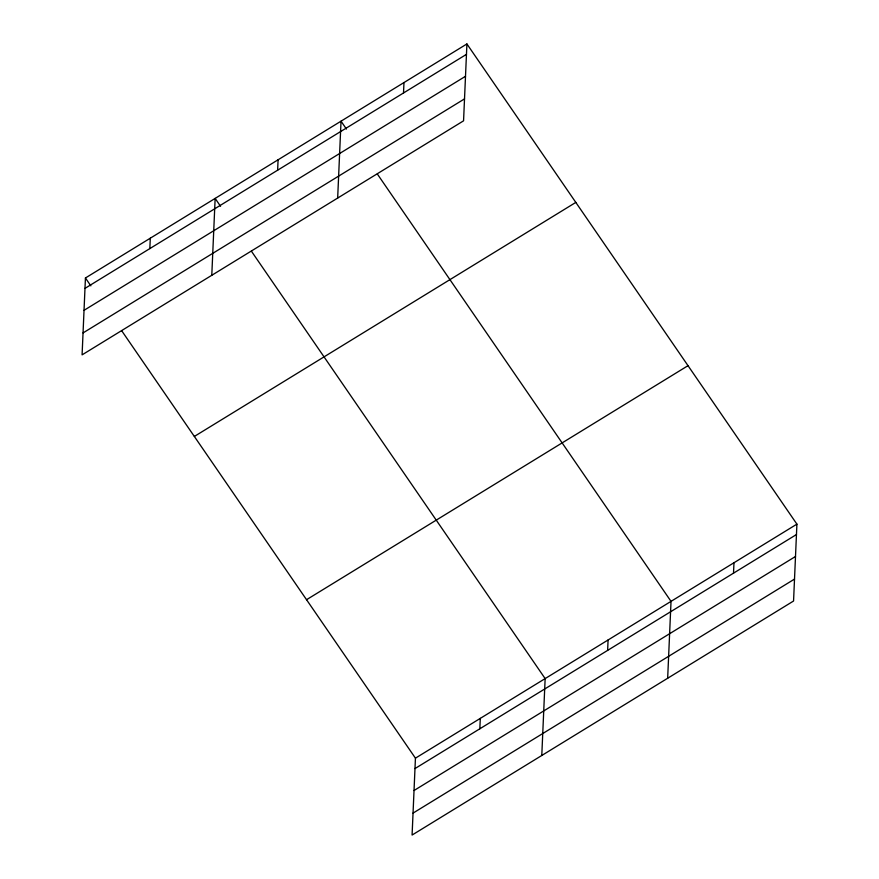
<?xml version="1.0" encoding="UTF-8"?>
<svg xmlns="http://www.w3.org/2000/svg" width="879" height="879" viewBox="0 0 879 879"><rect width="100%" height="100%" fill="white"/><g stroke="black" fill="none" stroke-linecap="round" stroke-linejoin="round"><path stroke-width="1.32" d="M85.439 277.984L82.088 354.863L463.563 120.83L466.914 43.95L85.439 277.984L90.845 285.851M149.837 248.592L150.298 238.198M211.784 275.292L215.146 198.412L220.552 206.279M277.632 170.196L278.083 159.791M337.668 198.061L341.03 121.181L346.436 129.048M403.516 92.965L403.977 82.56M121.741 330.801L415.437 758.17L412.086 835.05L793.561 601.016L796.912 524.137L466.914 43.95M479.835 728.79L480.297 718.385M541.783 755.479L545.145 678.599L251.438 251.229M607.631 650.383L608.081 639.989M667.666 678.247L671.029 601.368L377.333 173.998M733.515 573.163L733.976 562.758M84.988 288.378L466.463 54.355M84.032 310.32L465.507 76.286M83.044 332.921L464.519 98.887M194.347 436.445L575.811 202.412M306.54 599.709L688.015 365.675M415.437 758.17L796.912 524.137M414.987 768.576L796.462 534.542M414.031 790.507L795.506 556.484M413.042 813.108L794.517 579.085"/></g></svg>
